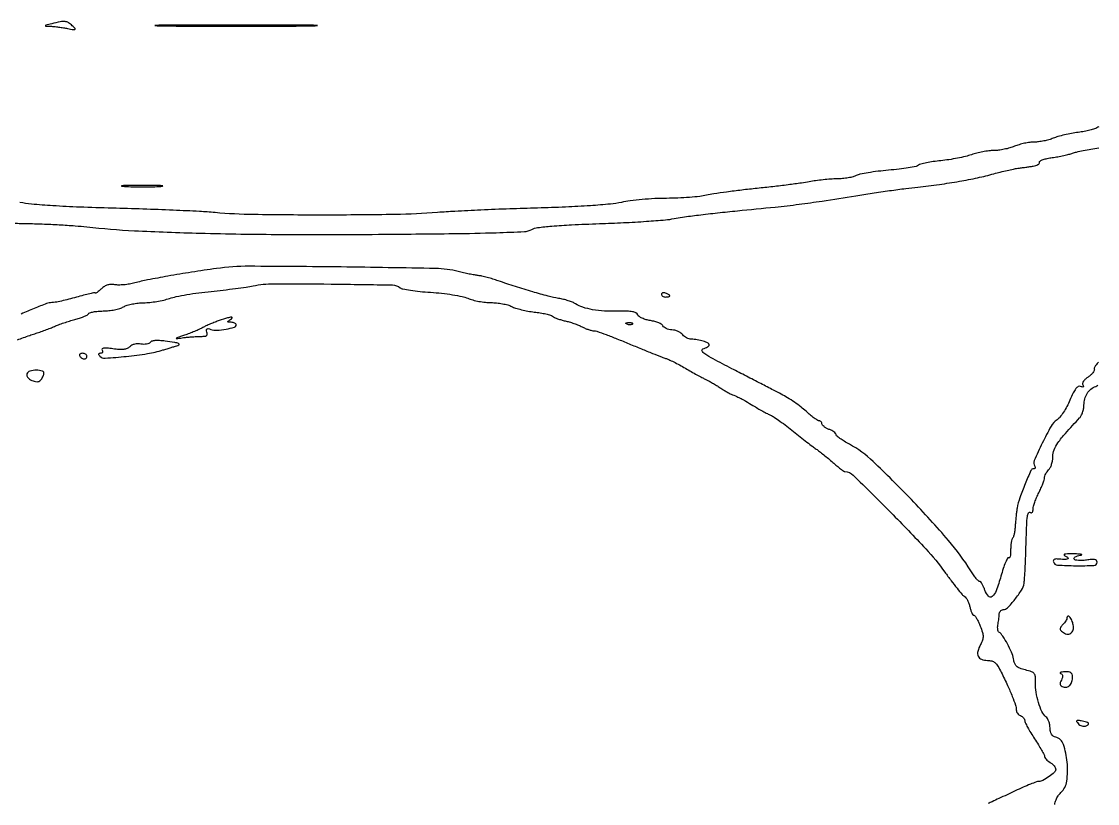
# Model space of a CAD drawing. Extents: x 166 to 1835, y 45 to 1905.
# Drawn here: x 894.8 to 1276.8, y 520.2 to 797.8 of the extents above; entities that cross this region are included whole.
import ezdxf

# ---------------------------------------------------------------- set-up
doc = ezdxf.new("R2010")
doc.units = 0

msp = doc.modelspace()

# ---------------------------------------------------------------- linework, layer by layer
for points in [[(905.5, 797, 0.001241), (903.412504, 796.463303, 0.232699), (903.249203, 796.322546, 0.520522), (903.321274, 796.207005, 0.002044), (905.125, 796.118315, -0.01466), (906.369799, 796.025581, -0.006932), (907.969001, 795.836736, -0.006864), (909.638336, 795.592743, -0.009634), (911.120536, 795.325893, 0.004675), (913.26476, 794.917862, 0.179733), (913.737738, 795.002452, 0.472333), (913.784438, 795.30013, 0.014619), (912.816964, 796.325893, 0.058746), (911.502758, 797.362895, 0.115209), (910.245322, 797.781379, 0.072216), (908.558605, 797.693063, 0.013169)], [(945.25, 796.250759, 0.001741), (956.972181, 796.162051, 0.001021), (971, 796.133393, 0.001021), (985.027819, 796.162051, 0.001741), (996.75, 796.250759, 0.011351), (999.810029, 796.354076, 0.966806), (999.807813, 796.451704, 0.002303), (989.467904, 796.518324, 0.000459), (971, 796.535283, 0.000459), (952.532096, 796.518324, 0.002303), (942.192187, 796.451704, 0.966806), (942.189971, 796.354076, 0.011351)], [(931.291588, 739.257502, 0.00796), (934.342947, 739.148573, 0.005002), (937.911868, 739.11374, 0.005021), (941.425385, 739.14988, 0.009156), (944.291588, 739.260682, 0.078783), (944.877154, 739.38806, 0.808064), (944.857529, 739.509731, 0.010669), (942.166435, 739.591202, 0.002293), (937.5, 739.61146, 0.002213), (932.842228, 739.589703, 0.011964), (930.313779, 739.506173, 0.875674), (930.304715, 739.386221, 0.039068)], [(1122, 700.968615, 0.152681), (1122.115494, 700.599211, 0.098158), (1122.440625, 700.284531, 0.08088), (1122.926468, 700.07223, 0.062722), (1123.5, 700, 0.024748), (1124.074824, 700.028469, 0.039339), (1124.559375, 700.115447, 0.046727), (1124.903916, 700.241071, 0.289661), (1125, 700.393011, 0.222225), (1124.912889, 700.579329, 0.030693), (1124.559375, 700.839659, 0.030395), (1124.074558, 701.112506, 0.02136), (1123.5, 701.361626, 0.055937), (1122.925634, 701.511135, 0.100118), (1122.440625, 701.483616, 0.147206), (1122.122486, 701.289193, 0.184534)], [(965, 691.635411, 0.011992), (963.486997, 691.095604, 0.008771), (961.833345, 690.427, 0.008871), (960.288276, 689.737926, 0.019323), (959.134791, 689.143422, -0.021025), (957.941752, 688.533662, -0.008247), (956.249767, 687.790316, -0.008146), (954.391165, 687.045455, -0.010057), (952.634791, 686.41474, 0.000949), (949.939199, 685.501828, 0.136579), (949.666241, 685.315118, 0.686274), (949.724555, 685.209259, 0.002024), (951.875, 685.511581, -0.010158), (953.384196, 685.698772, -0.006602), (955.134553, 685.856527, -0.006638), (956.84778, 685.965299, -0.012533), (958.231989, 686, 0.022947), (959.704472, 686.067612, 0.123058), (960.456705, 686.330877, 0.239353), (960.73325, 686.814555, 0.104359), (960.613281, 687.565391, -0.049498), (960.410065, 688.306891, -0.28963), (960.558689, 688.663122, -0.204913), (961.007984, 688.757702, -0.027652), (961.962579, 688.511877, 0.088569), (964.201759, 688.217642, 0.032296), (967.392443, 688.571953, 0.026028), (970.356415, 689.257225, 0.334595), (971, 690.111291, 0.187756), (970.86745, 690.451831, 0.088124), (970.485937, 690.74344, 0.068389), (969.919698, 690.943906, 0.048775), (969.25, 691.015313, -0.011938), (968.271084, 691.047261, -0.327416), (968.083458, 691.201904, -0.309569), (968.169589, 691.436556, -0.011213), (969, 692, 0.111634), (969.551857, 692.563776, 0.617952), (969.385743, 692.831902, 0.049646), (967.906074, 692.54717, 0.007351)], [(1111.729167, 690.395833, -0.126455), (1111.402231, 690.202593, -0.060344), (1110.916927, 690.123424, -0.05415), (1110.359369, 690.160852, -0.051402), (1109.8125, 690.316886, -0.054073), (1109.395823, 690.538436, -0.470617), (1109.37858, 690.720685, -0.168741), (1109.670344, 690.862007, -0.018894), (1110.416667, 690.921053, -0.028489), (1111.112848, 690.910055, -0.077125), (1111.592839, 690.799335, -0.208169), (1111.77538, 690.614691, -0.296942)], [(940.426291, 683.880736, -0.153845), (939.991025, 683.505154, -0.057175), (939.207899, 683.269409, -0.049797), (938.234436, 683.192673, -0.042034), (937.2064, 683.300876, 0.05361), (936.08762, 683.392558, 0.052017), (934.963106, 683.24635, 0.055141), (933.961322, 682.88814, 0.083147), (933.208221, 682.351078, -0.094323), (932.275859, 681.716893, -0.070739), (931.076062, 681.387455, -0.049821), (929.467679, 681.343741, -0.019118), (927.242216, 681.590928, 0.011112), (925.114214, 681.861839, 0.05582), (923.915803, 681.853305, 0.200256), (923.440974, 681.58525, 0.313493), (923.41663, 681.134896, -0.087723), (923.589004, 680.701536, -0.166583), (923.54216, 680.333376, -0.178411), (923.284509, 680.088001, -0.102328), (922.859017, 680, 0.054802), (922.33982, 679.942923, 0.296275), (922.15059, 679.75, 0.215958), (922.221915, 679.439396, 0.033586), (922.647122, 678.952878, 0.216866), (924.443409, 678.280276, 0.007668), (931.998788, 678.917742, 0.014878), (939.544311, 679.898565, 0.036252), (945, 681.184545, -0.001268), (946.442152, 681.632904, -0.001283), (947.881106, 682.07223, -0.001248), (949.135787, 682.448365, -0.00523), (949.893128, 682.664751, 0.116276), (950.644285, 683.074481, 0.554134), (950.577048, 683.461315, 0.058153), (949.176773, 683.849613, 0.006058), (945.793508, 684.334029, 0.018436), (943.787692, 684.521576, 0.035169), (942.169511, 684.499007, 0.043461), (940.984404, 684.294204, 0.19212)], [(915.5, 679, 0.06081), (915.806203, 678.617485, 0.051032), (916.2129, 678.29375, 0.053229), (916.653442, 678.073302, 0.089642), (917.059017, 678, 0.105429), (917.418051, 678.076556, 0.099231), (917.723586, 678.29375, 0.096318), (917.928382, 678.618268, 0.092995), (918, 679, 0.153634), (917.879982, 679.381379, 0.097988), (917.542039, 679.70625, 0.080552), (917.037096, 679.925455, 0.062283), (916.440983, 680, 0.066118), (915.889346, 679.926733, 0.138808), (915.521475, 679.70625, 0.191142), (915.392057, 679.379648, 0.139169)], [(896.72255, 672.71936, 0.27889), (896.944459, 671.48269, 0.104002), (898.416051, 670.382383, 0.096762), (900.285563, 669.921227, 0.232801), (901.559907, 670.472875, 0.034049), (901.938222, 670.984468, 0.023512), (902.297285, 671.60919, 0.023785), (902.586882, 672.245547, 0.044009), (902.75, 672.78908, 0.390578), (902.201745, 673.701386, 0.074268), (900.101158, 673.990331, 0.062865), (897.776805, 673.669577, 0.239871)], [(1265.5, 608, -0.10062), (1266.322703, 607.429367, -0.542374), (1266.221386, 606.996907, -0.095829), (1264.976947, 606.801629, -0.017484), (1262.639472, 606.966429, 0.05886), (1261.94719, 606.957959, 0.114692), (1261.432709, 606.765362, 0.166448), (1261.170649, 606.423725, 0.162974), (1261.17006, 605.989819, 0.303847), (1262.653934, 604.840362, 0.015043), (1269.141717, 604.587005, 0.014758), (1275.591888, 604.719683, 0.399788), (1276.667447, 605.851157, 0.192654), (1276.43204, 606.438456, 0.154537), (1275.830302, 606.768971, 0.071514), (1274.723474, 606.827519, 0.017159), (1272.893689, 606.598991, -0.024778), (1271.406627, 606.436228, -0.033854), (1270.059439, 606.447288, -0.035939), (1268.999905, 606.604972, -0.202095), (1268.543401, 606.929775, -0.289091), (1268.547001, 607.318367, -0.111821), (1268.948469, 607.712343, -0.066242), (1269.713229, 608.054757, -0.034681), (1270.733045, 608.28211, 0.08136), (1271.238427, 608.445322, 0.701724), (1271.218457, 608.600849, 0.043459), (1270.287477, 608.724895, 0.007423), (1268.5, 608.779883, 0.006997), (1266.138803, 608.7844, 0.060637), (1265.098528, 608.645004, 0.547068), (1265.008784, 608.369856, 0.120337)], [(1266, 586.130446, -0.102318), (1265.900802, 585.65077, -0.032876), (1265.567564, 585.000526, -0.031226), (1265.091263, 584.306916, -0.030315), (1264.527879, 583.670736, 0.031292), (1263.797196, 582.842387, 0.154038), (1263.5835, 582.265214, 0.184909), (1263.758516, 581.731304, 0.048944), (1264.401131, 581.082054, 0.121551), (1265.927892, 580.343021, 0.198522), (1267.321608, 580.601037, 0.188257), (1268.176775, 581.789743, 0.110537), (1268.232349, 583.564878, 0.052917), (1267.734066, 585.206936, 0.07909), (1266.941275, 586.47651, 0.310863), (1266.348507, 586.629102, 0.314813)], [(1263.74201, 566.340382, -0.107294), (1264.241443, 566.000397, -0.162471), (1264.462101, 565.528282, -0.113389), (1264.390546, 564.884697, -0.038734), (1264.010324, 564.019291, 0.04398), (1263.618852, 563.102314, 0.147365), (1263.60401, 562.456129, 0.171067), (1263.944322, 561.967669, 0.064345), (1264.688364, 561.566091, 0.15111), (1265.93603, 561.483054, 0.153021), (1267.005481, 562.120023, 0.114974), (1267.7291, 563.441502, 0.065918), (1267.984687, 565.25, 0.10287), (1267.825731, 566.049464, 0.156509), (1267.366945, 566.581304, 0.108915), (1266.541107, 566.865592, 0.03583), (1265.25, 566.921053, 0.017361), (1264.265642, 566.858543, 0.067459), (1263.672653, 566.717915, 0.375006), (1263.57566, 566.534164, 0.243395)], [(1269.984093, 548.519167, 0.075691), (1270.538353, 548.026158, 0.067172), (1271.236666, 547.695919, 0.070008), (1271.967367, 547.572135, 0.098929), (1272.616241, 547.68298, 0.063548), (1273.546174, 548.182984, 0.442247), (1273.600045, 548.638332, 0.151134), (1272.906209, 549.069269, 0.016385), (1271.046286, 549.491086, 0.014298), (1269.862623, 549.684119, 0.222074), (1269.480039, 549.564097, 0.368027), (1269.441157, 549.253319, 0.027982)]]:
    msp.add_lwpolyline(points, format="xyb", close=True)
for points in [[(1277.323011, 760.467079, 0.097669), (1276.568468, 760.056823, -0.098807), (1275.827721, 759.65623, -0.014407), (1274.170271, 759.197581, -0.015825), (1272.153236, 758.768707, -0.012974), (1269.975002, 758.435234, 0.014442), (1267.631809, 758.06946, 0.011374), (1265.11772, 757.542843, 0.011538), (1262.802792, 756.946065, 0.027698), (1261.127876, 756.370944, -0.028584), (1259.588824, 755.845517, -0.018098), (1257.744628, 755.402715, -0.018169), (1255.895429, 755.09837, -0.031707), (1254.345757, 755, 0.034194), (1252.7812, 754.892877, 0.018595), (1250.882885, 754.559375, 0.018449), (1248.96881, 754.074735, 0.027732), (1247.345757, 753.5, -0.029975), (1245.69868, 752.925051, -0.0186), (1243.708122, 752.440625, -0.018641), (1241.700454, 752.10787, -0.031753), (1240.003603, 752, 0.030217), (1238.265708, 751.894876, 0.015809), (1236.122345, 751.565571, 0.015668), (1233.938294, 751.087721, 0.023118), (1232.059786, 750.521094, -0.025654), (1229.986199, 749.907075, -0.010704), (1227.135979, 749.284107, -0.010557), (1224.050155, 748.745936, -0.013455), (1221.18406, 748.386837, 0.011419), (1218.535988, 748.066001, 0.014467), (1216.107865, 747.643351, 0.012506), (1214.11404, 747.184325, 0.104596), (1213.289523, 746.7761, -0.118175), (1212.396656, 746.363472, -0.008319), (1209.670191, 745.864507, -0.011396), (1206.361169, 745.392876, -0.008329), (1202.668211, 745.014412, 0.008963), (1198.913765, 744.624833, 0.010916), (1195.415818, 744.120646, 0.009558), (1192.505982, 743.57881, 0.07217), (1191.194429, 743.104055, -0.061747), (1190.079845, 742.674235, -0.019287), (1188.322849, 742.306806, -0.01895), (1186.310776, 742.044393, -0.019856), (1184.315741, 741.940389, 0.014737), (1182.110886, 741.848062, 0.008328), (1179.445874, 741.612992, 0.008308), (1176.763839, 741.286191, 0.013498), (1174.5, 740.909554, -0.013328), (1171.732501, 740.448155, -0.003005), (1167.003125, 739.817646, -0.003113), (1161.535158, 739.156661, -0.003014), (1156, 738.556267, 0.003974), (1150.501537, 737.949171, 0.00427), (1145.14375, 737.26803, 0.004046), (1140.553891, 736.606781, 0.020184), (1138, 736.111548, -0.029923), (1135.629917, 735.699658, -0.008942), (1131.976041, 735.353866, -0.008932), (1127.851187, 735.11184, -0.009555), (1123.812053, 735.024446, 0.012096), (1119.640673, 734.912982, 0.009424), (1115.115775, 734.596836, 0.009549), (1110.908789, 734.141986, 0.022755), (1107.812053, 733.603082, -0.031394), (1103.889882, 732.990103, -0.006142), (1096.76466, 732.419004, -0.006092), (1087.973525, 731.930473, -0.004192), (1078, 731.581793, 0.002361), (1068.122839, 731.272693, 0.002114), (1057.878125, 730.860292, 0.002119), (1048.681692, 730.412081, 0.00662), (1042.5, 730.002393, -0.015973), (1027.439615, 729.286877, -0.003779), (1002.280426, 729.086322, -0.003595), (977.215492, 729.256178, -0.019011), (963.5, 729.969797, 0.009597), (957.992535, 730.360417, 0.002187), (948.653125, 730.80193, 0.002262), (937.878909, 731.215218, 0.0022), (927, 731.535325, -0.003473), (915.453589, 731.904513, -0.005977), (905.844301, 732.393699, -0.006288), (898.310156, 732.962794, -0.032616), (894.187947, 733.599203, 0.022287)], [(891.363091, 726.242017, 0.005494), (896.601919, 726.08984, -0.005264), (902.162428, 725.930872, -0.00409), (908.208064, 725.644767, -0.004136), (913.841774, 725.285188, -0.009976), (918, 724.901703, 0.015525), (934.877864, 723.533828, 0.00607), (958.242454, 722.652975, 0.005168), (987.088857, 722.214303, 0.003062), (1021.5, 722.257455, 0.001036), (1048.196238, 722.509715, 0.005014), (1063.355487, 722.836432, 0.004505), (1073.340196, 723.241914, 0.111731), (1075.979082, 723.978325, -0.092642), (1078.034318, 724.636495, -0.009809), (1083.059569, 725.168879, -0.009477), (1090.086797, 725.640252, -0.003527), (1099.979082, 726.04577, 0.003847), (1108.585572, 726.404101, 0.004668), (1116.64698, 726.877375, 0.003966), (1123.417702, 727.39232, 0.032014), (1126.5, 727.851377, -0.019267), (1129.43897, 728.365937, -0.003149), (1135.171875, 729.106682, -0.003464), (1141.933392, 729.889552, -0.003048), (1149, 730.614611, 0.001629), (1162.396465, 731.950725, 0.005958), (1170.87447, 732.926414, 0.006398), (1179.025319, 734.069155, 0.002098), (1191, 735.955966, -0.002894), (1196.791305, 736.859034, -0.002325), (1203.03125, 737.765446, -0.00235), (1208.806229, 738.549253, -0.006001), (1213, 739.047271, 0.007418), (1220.679117, 739.981243, 0.009157), (1227.803704, 741.088495, 0.00995), (1234.280765, 742.350236, 0.013981), (1240, 743.751342, -0.005938), (1242.325712, 744.36091, -0.00523), (1244.765625, 744.942502, -0.00526), (1246.977175, 745.420864, -0.015785), (1248.5, 745.683728, -0.000156), (1249.830776, 745.869975, -0.000105), (1251.353125, 746.082225, -0.000105), (1252.828132, 746.287244, -0.000208), (1254, 746.44938, 0.0405), (1254.940563, 746.657757, 0.062674), (1255.697902, 746.999752, 0.085749), (1256.169469, 747.413705, 0.227961), (1256.269452, 747.838751, -0.329313), (1256.466995, 748.28227, -0.039805), (1257.496226, 748.761731, -0.034898), (1258.972673, 749.196886, -0.021078), (1260.769452, 749.514012, 0.010551), (1262.763897, 749.822892, 0.009102), (1264.844777, 750.229461, 0.009197), (1266.718569, 750.667308, 0.0261), (1268, 751.063886, -0.031409), (1269.391803, 751.478494, -0.007378), (1271.768507, 751.989965, -0.007573), (1274.524592, 752.497375, -0.007382), (1277.318321, 752.925774, 0.010292)], [(1277.220487, 676.807161, 0.038236), (1276.322679, 675.834642, 0.0426), (1275.746852, 674.963159, 0.209361), (1275.697381, 674.389208, -0.195464), (1275.665138, 673.845947, -0.055051), (1275.208686, 673.110289, -0.046644), (1274.460841, 672.32116, -0.034762), (1273.505065, 671.595276, 0.039372), (1272.55261, 670.857986, 0.061406), (1271.876613, 670.072609, 0.082087), (1271.549255, 669.347808, 0.206355), (1271.632179, 668.786129, -0.063625), (1271.833093, 668.343964, -0.332705), (1271.748641, 668.107446, -0.207667), (1271.429963, 668.050786, -0.033226), (1270.811584, 668.24206, 0.220825), (1269.973633, 668.184766, 0.102597), (1269.126141, 667.460114, 0.052431), (1268.187883, 665.943861, 0.014111), (1267.029402, 663.357646, -0.023074), (1265.995508, 661.156173, -0.023126), (1264.763857, 659.06104, -0.023706), (1263.521839, 657.339905, -0.079733), (1262.498495, 656.407057, 0.120175), (1260.362875, 654.121756, 0.015492), (1257.239115, 648.141594, 0.01132), (1254.391216, 641.894855, 0.244369), (1254.536526, 639.940899, -0.081606), (1254.68463, 639.581337, -0.16008), (1254.657235, 639.276389, -0.183015), (1254.461156, 639.073805, -0.110367), (1254.130866, 639, 0.294483), (1253.193764, 638.395672, 0.00771), (1251.121571, 633.625713, 0.016136), (1249.275183, 628.75199, 0.038289), (1248.303836, 625, 0.012145), (1248.116622, 623.781865, 0.00518), (1247.922712, 622.144063, 0.005121), (1247.751827, 620.392345, 0.006706), (1247.63357, 618.788298, -0.016377), (1247.496306, 617.315487, -0.020391), (1247.26854, 615.959825, -0.019107), (1246.99228, 614.856953, -0.126099), (1246.704965, 614.371631, 0.133428), (1246.430821, 613.892952, 0.022183), (1246.207083, 612.845625, 0.022978), (1246.051663, 611.55839, 0.018555), (1246, 610.166667, -0.019174), (1245.950308, 608.871355, -0.043366), (1245.790845, 607.903946, -0.092396), (1245.557659, 607.401228, -0.463961), (1245.287984, 607.378682, 0.50896), (1244.911512, 607.319401, 0.017946), (1244.183799, 605.762125, 0.020173), (1243.365081, 603.59305, 0.011031), (1242.528907, 600.875657, -0.016941), (1240.879609, 595.732791, -0.127003), (1239.452916, 593.633311, -0.418547), (1238.133734, 593.727802, -0.093036), (1236.881597, 595.909807, 0.022165), (1236.409166, 597.093475, 0.031683), (1235.879735, 598.092256, 0.032625), (1235.366221, 598.81769, 0.226136), (1234.983734, 599, -0.203606), (1234.547171, 599.185462, -0.017759), (1233.7243, 600.101563, -0.021072), (1232.795001, 601.313434, -0.014772), (1231.848653, 602.75, 0.039552), (1223.932938, 613.560518, 0.013268), (1210.763201, 628.052796, 0.011903), (1197.145075, 641.601227, 0.064708), (1188.75, 647.719505, -0.0131), (1186.93004, 648.777925, -0.019295), (1185.395313, 649.808927, -0.015011), (1184.21658, 650.724013, -0.223786), (1184, 651.18368, 0.196066), (1183.838535, 651.579614, 0.042037), (1183.265625, 652.074375, 0.037982), (1182.45724, 652.572653, 0.02829), (1181.5, 653, -0.033464), (1180.543021, 653.439151, -0.042913), (1179.734375, 653.97231, -0.048871), (1179.169328, 654.516219, -0.17856), (1179, 654.975249, 0.091), (1178.928204, 655.366464, 0.095688), (1178.722597, 655.698979, 0.099589), (1178.415943, 655.92148, 0.107704), (1178.055651, 656, -0.146229), (1177.50471, 656.164647, -0.012705), (1176.2889, 657.007554, -0.015858), (1174.87019, 658.11621, -0.011652), (1173.367286, 659.42997, 0.022518), (1171.569979, 660.933473, 0.012207), (1169.23622, 662.625, 0.012139), (1166.772418, 664.233907, 0.01875), (1164.561635, 665.490115, 0.000592), (1161.81842, 666.911449, 0.000146), (1157.31498, 669.236376, 0.00015), (1152.15687, 671.895415, 0.00015), (1147, 674.549905, -0.003739), (1140.378135, 678.018848, -0.02823), (1137.361454, 679.853805, -0.126312), (1136.441557, 680.909903, -0.472113), (1136.75, 681.606391, 0.029684), (1137.611576, 681.902532, 0.041055), (1138.339062, 682.274348, 0.046979), (1138.85176, 682.662841, 0.21013), (1139, 683, 0.292132), (1138.583895, 683.651408, 0.03314), (1136.873987, 684.309998, 0.035661), (1134.74503, 684.80871, 0.037915), (1132.610243, 684.986345, -0.071568), (1131.801215, 685.108715, -0.047864), (1130.933293, 685.464124, -0.047513), (1130.140442, 685.982752, -0.066396), (1129.55518, 686.59365, 0.084349), (1128.914964, 687.215846, 0.044039), (1127.944016, 687.765094, 0.04215), (1126.819498, 688.166082, 0.05006), (1125.706753, 688.34365, -0.041511), (1124.645132, 688.494533, -0.04759), (1123.672694, 688.815991, -0.053764), (1122.921362, 689.247966, -0.144654), (1122.550084, 689.732063, 0.167749), (1122.115242, 690.249009, 0.035422), (1121.047533, 690.788996, 0.033418), (1119.657142, 691.266184, 0.026315), (1118.1, 691.6, -0.030583), (1116.537403, 691.948951, -0.037066), (1115.129788, 692.470688, -0.040354), (1114.047987, 693.0754, -0.154719), (1113.57271, 693.671116, 0.186809), (1112.967097, 694.340036, 0.069865), (1111.74707, 694.752703, 0.040859), (1109.796517, 694.958245, 0.01177), (1106.760978, 694.957573, -0.018811), (1101.810005, 695.026186, -0.029561), (1097.583129, 695.495508, -0.03499), (1094.115852, 696.342675, -0.065002), (1091.5, 697.572281, 0.046412), (1090.457371, 698.110419, 0.017478), (1088.9125, 698.672178, 0.017137), (1087.178108, 699.170047, 0.019986), (1085.5, 699.519492, -0.022144), (1081.758169, 700.315547, -0.007184), (1076.302379, 701.81532, -0.007019), (1070.163527, 703.691951, -0.006977), (1064.067438, 705.743763, 0.010976), (1062.173642, 706.364358, 0.00932), (1060.148643, 706.93807, 0.009429), (1058.284563, 707.391443, 0.02596), (1056.951308, 707.617313, -0.014839), (1055.620327, 707.812465, -0.005574), (1053.768276, 708.161757, -0.005516), (1051.758952, 708.587062, -0.006675), (1049.88387, 709.031975, 0.05675), (1041.786594, 710.114805, 0.001767), (1008.257001, 710.652189, 0.002486), (975.627762, 710.897538, 0.035322), (964, 710.104834, 0.00415), (955.171575, 708.79777, 0.00474), (946.749475, 707.397407, 0.004859), (939.558036, 706.059317, 0.01734), (934.99942, 704.999844, -0.023328), (933.130356, 704.588974, -0.019819), (931.126579, 704.326792, -0.020283), (929.281051, 704.234599, -0.051733), (927.94891, 704.360218, 0.054386), (926.619766, 704.478465, 0.068276), (925.399221, 704.286159, 0.066443), (924.250245, 703.765731, 0.048044), (923.133144, 702.909416, -0.011059), (922.314262, 702.179664, -0.021755), (921.626611, 701.643451, -0.02525), (921.12063, 701.320349, -0.575421), (921, 701.390461, 0.472776), (920.829812, 701.530219, 0.004382), (919.018122, 701.154483, 0.010299), (916.840629, 700.635768, 0.006021), (914.253182, 699.929416, -0.00681), (911.530281, 699.190704, -0.007981), (908.928152, 698.566766, -0.007151), (906.717411, 698.10694, -0.047729), (905.599674, 698, 0.088496), (903.711159, 697.663109, 0.008375), (899.312313, 695.957897, 0.011627), (894.66099, 693.937299, 0.018109)], [(893.321398, 684.76145, -0.004784), (895.5, 685.592441, -0.004792), (897.679476, 686.37629, -0.008395), (899.5, 686.977314, 0.007641), (901.250505, 687.552295, 0.005344), (903.20625, 688.251457, 0.005392), (905.066542, 688.9619, 0.011169), (906.5, 689.564456, -0.016496), (907.947398, 690.154811, -0.007738), (909.854785, 690.826971, -0.007658), (911.877511, 691.47049, -0.010666), (913.707778, 691.979738, 0.016859), (915.362965, 692.462435, 0.021261), (916.856135, 693.02445, 0.019941), (918.044402, 693.587324, 0.134544), (918.516795, 694.027175, -0.184407), (919.015535, 694.408294, -0.024887), (920.319396, 694.724642, -0.025988), (921.968567, 694.95082, -0.019197), (923.809017, 695.035435, 0.026135), (925.788384, 695.153967, 0.022216), (927.856399, 695.480268, 0.022807), (929.714747, 695.947911, 0.056857), (931, 696.5, -0.057056), (932.286728, 697.052116, -0.022772), (934.150672, 697.519732, -0.02218), (936.226469, 697.846027, -0.026018), (938.215053, 697.964565, 0.024616), (940.337784, 698.08513, 0.014946), (942.829761, 698.425759, 0.014963), (945.287731, 698.912923, 0.025434), (947.30356, 699.484826, -0.031126), (949.662389, 700.12514, -0.008527), (953.450688, 700.837145, -0.008586), (957.781679, 701.498603, -0.008855), (962.088507, 702.00339, 0.003996), (966.404624, 702.466788, 0.003858), (970.763499, 703.004155, 0.003815), (974.594313, 703.536223, 0.014087), (977, 703.958621, -0.050068), (984.319777, 704.707334, -0.0036), (1004.734505, 704.598723, -0.001454), (1026.518441, 704.262619, -0.164086), (1029.194456, 703.30513, 0.121068), (1030.145649, 702.871284, 0.009471), (1032.915644, 702.401449, 0.012468), (1036.283971, 701.981144, 0.009204), (1040.029013, 701.677895, -0.012222), (1043.947733, 701.336768, -0.012246), (1047.842484, 700.804719, -0.01215), (1051.213973, 700.175328, -0.046765), (1053.246895, 699.541307, 0.034309), (1054.989186, 698.95, 0.01859), (1057.198055, 698.452759, 0.018439), (1059.494215, 698.1119, 0.027631), (1061.517541, 698, -0.025525), (1063.469709, 697.900277, -0.020646), (1065.546647, 697.600464, -0.021114), (1067.443052, 697.162689, -0.049415), (1068.79966, 696.639876, 0.041851), (1070.201758, 696.075076, 0.015), (1072.280064, 695.501481, 0.01476), (1074.607296, 695.006006, 0.01693), (1076.855876, 694.674452, -0.013345), (1078.99035, 694.375342, -0.016113), (1080.97455, 693.976972, -0.01483), (1082.608226, 693.542348, -0.097076), (1083.355876, 693.150048, 0.064209), (1084.012011, 692.749101, 0.017559), (1085.138388, 692.292451, 0.017452), (1086.463429, 691.860466, 0.017373), (1087.81736, 691.521223, -0.019324), (1089.282852, 691.147945, -0.012502), (1090.948271, 690.608852, -0.012572), (1092.551567, 689.999503, -0.023137), (1093.81736, 689.411911, 0.020478), (1094.956512, 688.875728, 0.019178), (1096.160633, 688.421641, 0.019561), (1097.259577, 688.101882, 0.060072), (1098.027347, 688.006161, -0.083475), (1099.04757, 687.830404, -0.003962), (1102.329253, 686.650736, -0.006414), (1106.212689, 685.16305, -0.004563), (1110.527347, 683.4006, 0.001856), (1114.875762, 681.596825, 0.002429), (1118.864283, 679.982257, 0.001787), (1122.217609, 678.657613, 0.022739), (1123.5, 678.22242, -0.03795), (1124.579654, 677.819041, -0.008166), (1126.378925, 676.950439, -0.008482), (1128.434177, 675.87247, -0.008005), (1130.492085, 674.705028, 0.003778), (1132.550574, 673.51414, 0.003886), (1134.60757, 672.36583, 0.003762), (1136.406171, 671.397549, 0.016442), (1137.492085, 670.868361, -0.018077), (1138.469565, 670.388056, -0.006965), (1139.791425, 669.654206, -0.006885), (1141.204293, 668.817818, -0.008435), (1142.5, 667.996165, 0.006492), (1143.740235, 667.202914, 0.00673), (1144.985938, 666.451819, 0.006519), (1146.080795, 665.830621, 0.028751), (1146.75, 665.511013, -0.007768), (1148.746191, 664.658521, -0.01522), (1150.302665, 663.907451, -0.012611), (1151.986655, 662.975981, -0.003796), (1154.5, 661.476036, 0.005926), (1156.198326, 660.472274, 0.005215), (1157.993545, 659.464529, 0.005246), (1159.632049, 658.589321, 0.015716), (1160.775896, 658.03865, -0.042359), (1162.005734, 657.363731, -0.008229), (1164.092949, 655.926466, -0.008693), (1166.476845, 654.163084, -0.00794), (1168.872052, 652.264905, 0.00329), (1171.266654, 650.330679, 0.003452), (1173.648742, 648.459066, 0.003309), (1175.726588, 646.871464, 0.015358), (1176.959996, 646, -0.016783), (1178.078101, 645.205217, -0.005901), (1179.62967, 643.992753, -0.005851), (1181.305445, 642.618591, -0.006823), (1182.86384, 641.273203, 0.00797), (1184.30442, 640.035279, 0.011397), (1185.623877, 638.987461, 0.007459), (1186.750864, 638.159807, 0.1468), (1187.153613, 638.023203, -0.187491), (1190.099268, 636.756347, -0.002867), (1203.486536, 623.44444, -0.007751), (1215.855913, 610.61095, -0.032656), (1222.628999, 602.340585, 0.005959), (1224.872132, 599.282239, 0.008106), (1226.972611, 596.58111, 0.005683), (1228.786266, 594.377039, 0.086535), (1229.540444, 593.744043, -0.105553), (1230.086946, 593.249084, -0.035696), (1230.654043, 592.330648, -0.033639), (1231.153529, 591.19557, -0.032784), (1231.501308, 589.994043, 0.023009), (1231.809156, 588.847036, 0.034112), (1232.191591, 587.8795, 0.036531), (1232.589725, 587.180332, 0.250054), (1232.927765, 587, -0.242444), (1233.305655, 586.805323, -0.02108), (1233.914498, 585.870375, -0.023998), (1234.572591, 584.627857, -0.016201), (1235.207188, 583.154467, -0.018644), (1235.984316, 580.936488, -0.072154), (1236.209731, 579.500154, -0.087861), (1235.996385, 578.208228, -0.035939), (1235.283619, 576.571783, 0.057883), (1234.364269, 574.180155, 0.168186), (1234.507153, 572.439457, 0.204006), (1235.647197, 571.370657, 0.087892), (1237.739501, 571, -0.067432), (1239.266601, 570.79311, -0.111245), (1240.409979, 570.181926, -0.078296), (1241.434904, 568.970134, -0.020884), (1242.659364, 566.75, -0.007213), (1244.901035, 562.083523, -0.01299), (1246.58288, 558.186499, -0.013442), (1247.724012, 555.104087, -0.082104), (1248, 553.434688, 0.090288), (1248.112054, 552.819209, 0.066647), (1248.440625, 552.208025, 0.065394), (1248.926584, 551.693619, 0.07937), (1249.5, 551.361626, -0.062619), (1250.073537, 551.054615, -0.060871), (1250.559375, 550.612648, -0.066037), (1250.888862, 550.108835, -0.112291), (1251, 549.620207, 0.114597), (1251.164577, 548.911572, 0.009703), (1252.028125, 547.235722, 0.012469), (1253.159478, 545.260448, 0.009325), (1254.5, 543.139912, -0.007259), (1255.840796, 541.03822, -0.01018), (1256.971875, 539.12094, -0.006826), (1257.857945, 537.495053, -0.121931), (1258, 536.92119, 0.149364), (1258.13175, 536.489991, 0.03888), (1258.5875, 535.915669, 0.03598), (1259.234474, 535.312522, 0.030054), (1260, 534.767927, -0.037793), (1260.765292, 534.205478, -0.041366), (1261.4125, 533.549626, -0.045363), (1261.861396, 532.901043, -0.129404), (1262, 532.374463, -0.207384), (1261.516986, 531.260011, -0.032536), (1259.624979, 529.705443, -0.035357), (1257.484335, 528.386897, -0.120931), (1255.908069, 528, 0.090807), (1255.154277, 527.861963, 0.005436), (1252.994848, 527.016676, 0.008015), (1250.436014, 525.934795, 0.005823), (1247.622885, 524.652514, -0.000306), (1244.712554, 523.286945, -0.000325), (1241.857973, 521.951933, -0.000309), (1239.398733, 520.805613, -0.001499), (1238, 520.159772, 0.006977)], [(1261.665387, 519.779865, -0.048523), (1262.118971, 521.470741, -0.055284), (1262.831313, 522.874792, -0.060275), (1263.816879, 524.044023, 0.172541), (1265.914001, 528.081525, 0.057577), (1266.064745, 534.836817, 0.058627), (1264.715168, 541.173714, 0.252165), (1261.98796, 543.7134, -0.085343), (1261.097993, 544.117312, -0.107839), (1260.477082, 544.771085, -0.090788), (1260.116914, 545.717329, -0.045686), (1260, 546.994187, 0.046645), (1259.892925, 548.139447, 0.041029), (1259.574401, 549.297305, 0.043209), (1259.106859, 550.298639, 0.088952), (1258.551152, 550.957547, -0.109603), (1257.124229, 552.797116, -0.035821), (1255.876098, 556.017087, -0.03556), (1255.028752, 559.684088, -0.048829), (1254.831259, 563.06101, 0.026852), (1254.800134, 565.20333, 0.152194), (1254.39203, 566.254612, 0.142469), (1253.444395, 566.92458, 0.022548), (1251.236025, 567.577049, -0.028887), (1249.259338, 568.188399, -0.097643), (1248.114209, 568.894231, -0.115783), (1247.429823, 569.909315, -0.049421), (1247, 571.5, 0.058697), (1246.318981, 573.847012, 0.024441), (1244.886427, 576.823695, 0.023384), (1243.222793, 579.572959, 0.087346), (1241.828524, 581.024762, -0.152094), (1241.577953, 581.363024, -0.049226), (1241.429786, 581.975601, -0.043812), (1241.390987, 582.730163, -0.037025), (1241.478915, 583.524762, 0.009909), (1241.625512, 584.408381, 0.006453), (1241.761334, 585.433836, 0.006489), (1241.867982, 586.438078, 0.012283), (1241.923489, 587.25, -0.073178), (1242.051947, 587.918704, -0.084626), (1242.365324, 588.485937, -0.095803), (1242.810663, 588.865778, -0.129508), (1243.320168, 589, 0.203953), (1244.910799, 589.676989, 0.023634), (1247.51907, 592.658279, 0.027944), (1249.853389, 595.958455, 0.099164), (1250.767075, 598.370676, 0.024358), (1250.920573, 599.69159, 0.002828), (1251.103152, 602.665136, 0.003394), (1251.27639, 606.206477, 0.002767), (1251.415133, 610, -0.001247), (1251.719902, 619.089454, -0.020216), (1251.953496, 622.139543, -0.100688), (1252.34588, 623.333338, -0.424595), (1253, 623.5, 0.175573), (1253.37861, 623.420895, 0.188786), (1253.70625, 623.606239, 0.117174), (1253.927952, 624.065757, 0.054112), (1254, 624.729541, -0.066062), (1254.128139, 625.695151, -0.017445), (1254.5875, 627.186738, -0.017392), (1255.234444, 628.862567, -0.017072), (1256, 630.5, 0.012769), (1256.765672, 632.101616, 0.014626), (1257.4125, 633.670033, 0.013827), (1257.882769, 635.02416, 0.076801), (1258, 635.78287, -0.083736), (1258.105933, 636.410971, -0.037235), (1258.440625, 637.183986, -0.035509), (1258.925981, 637.968516, -0.040117), (1259.5, 638.642857, 0.082165), (1260.075795, 639.44695, 0.037504), (1260.559375, 640.648933, 0.035829), (1260.889363, 642.021717, 0.041092), (1261, 643.36567, -0.094485), (1261.449569, 645.723476, -0.057315), (1262.793614, 648.235269, -0.031333), (1265.433768, 651.578179, -0.006516), (1270.503058, 657.083888, 0.071259), (1271.079515, 657.900112, 0.036301), (1271.569615, 659.059116, 0.035156), (1271.909471, 660.351185, 0.044033), (1272.031803, 661.583888, -0.060572), (1272.332452, 663.849977, -0.077457), (1273.16588, 665.780694, -0.082395), (1274.496474, 667.277959, -0.080393), (1276.25, 668.280586, 0.099449), (1276.925168, 668.701266, 0.064723)]]:
    msp.add_lwpolyline(points, format="xyb")

doc.saveas('drawing.dxf')
